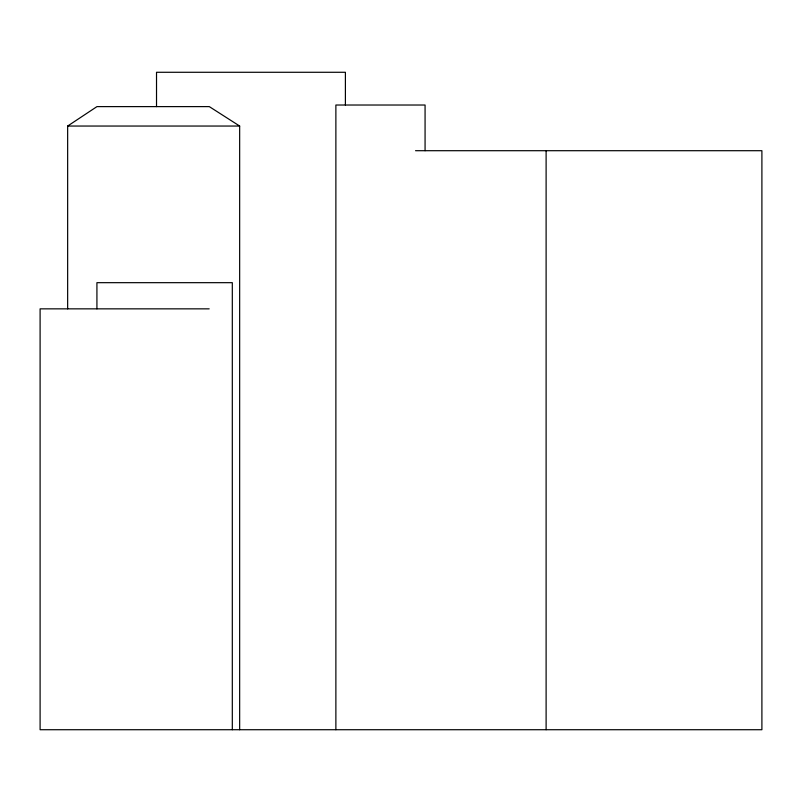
<?xml version="1.0" encoding="UTF-8"?>
<svg xmlns="http://www.w3.org/2000/svg" width="802" height="802" viewBox="0 0 802 802"><rect width="100%" height="100%" fill="white"/><g stroke="black" fill="none" stroke-linecap="round" stroke-linejoin="round"><path stroke-width="1.2" d="M67.649 308.85L67.649 126.044L96.962 106.616L209.292 106.616L239.658 126.044L239.658 729.72M67.649 126.044L239.658 126.044M415.546 150.706L761.9 150.706L761.9 729.72L40.1 729.72L40.1 308.85L209.182 308.85M546.112 150.706L546.112 729.72M425.07 150.706L425.07 105.022L335.878 105.022L335.878 729.72M345.401 105.022L345.401 72.28L156.52 72.28L156.52 106.616M232.309 729.72L232.309 282.675L96.922 282.675L96.922 308.85"/></g></svg>
